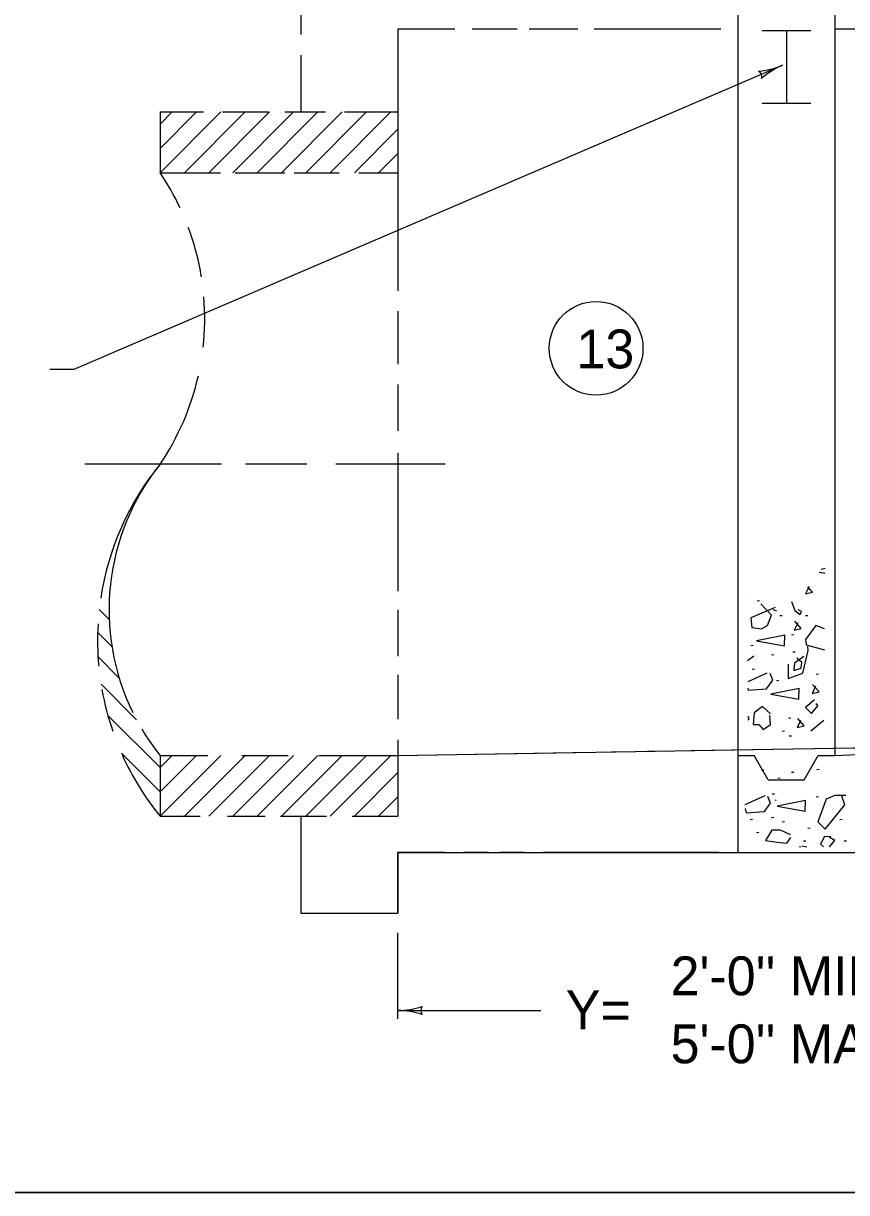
# Model space of a CAD drawing. Extents: x 1007 to 1035.5, y 1000.5 to 1021.5.
# Drawn here: x 1021.01 to 1025.25, y 1000.5 to 1006.52 of the extents above; entities that cross this region are included whole.
import ezdxf

# ---------------------------------------------------------------- set-up
doc = ezdxf.new("R2010")
doc.units = 0
for name, color, linetype in [('Level 1', 7, 'Continuous'), ('Level 10', 7, 'Continuous'), ('Level 11', 7, 'Continuous')]:
    doc.layers.add(name, color=color, linetype=linetype)

msp = doc.modelspace()

# ---------------------------------------------------------------- linework, layer by layer
at = {"layer": 'Level 1'}
for p, q in [((1024.687, 1009.8468), (1024.687, 1002.2502)), ((1025.187, 1009.6906), (1025.187, 1002.7502)), ((1022.437, 1006.7073), (1022.437, 1006.4612)), ((1022.937, 1006.4898), (1023.2308, 1006.4898)), ((1022.937, 1006.4898), (1022.937, 1005.1427)), ((1023.3187, 1006.4898), (1023.5517, 1006.4898)), ((1023.6132, 1006.4898), (1023.8637, 1006.4898)), ((1023.9472, 1006.4898), (1024.5998, 1006.4898)), ((1024.812, 1006.4823), (1025.062, 1006.4823)), ((1024.937, 1006.4823), (1024.937, 1006.1073)), ((1025.187, 1006.4898), (1026.687, 1006.4898)), ((1022.437, 1006.3557), (1022.437, 1006.0627)), ((1021.2705, 1004.7383), (1024.9162, 1006.3028)), ((1024.812, 1006.1073), (1025.062, 1006.1073)), ((1021.7128, 1006.0627), (1021.7128, 1005.7502)), ((1021.7128, 1006.0627), (1021.9365, 1006.0627)), ((1021.7128, 1005.7502), (1022.0253, 1006.0627)), ((1021.7128, 1006.0002), (1021.7753, 1006.0627)), ((1021.7128, 1005.8752), (1021.9003, 1006.0627)), ((1021.8378, 1005.7502), (1022.1503, 1006.0627)), ((1021.9628, 1005.7502), (1022.2753, 1006.0627)), ((1022.0332, 1006.0627), (1022.2705, 1006.0627)), ((1022.0878, 1005.7502), (1022.4003, 1006.0627)), ((1022.2128, 1005.7502), (1022.5253, 1006.0627)), ((1022.3378, 1005.7502), (1022.6503, 1006.0627)), ((1022.354, 1006.0627), (1022.565, 1006.0627)), ((1022.4628, 1005.7502), (1022.7753, 1006.0627)), ((1022.5878, 1005.7502), (1022.9003, 1006.0627)), ((1022.6617, 1006.0627), (1022.9372, 1006.0627)), ((1022.7128, 1005.7502), (1022.937, 1005.9743)), ((1022.8378, 1005.7502), (1022.937, 1005.8493)), ((1021.7128, 1005.7502), (1022.0245, 1005.7502)), ((1022.0992, 1005.7502), (1022.354, 1005.7502)), ((1022.4023, 1005.7502), (1022.6353, 1005.7502)), ((1022.7363, 1005.7502), (1022.9372, 1005.7502)), ((1022.937, 1005.0373), (1022.937, 1004.7648)), ((1021.1455, 1004.7383), (1021.2705, 1004.7383)), ((1022.937, 1004.6593), (1022.937, 1004.422)), ((1022.937, 1004.3077), (1022.937, 1003.5958)), ((1022.0288, 1004.2502), (1021.3252, 1004.2502)), ((1022.4683, 1004.2502), (1022.1518, 1004.2502)), ((1023.1802, 1004.2502), (1022.6177, 1004.2502)), ((1021.4508, 1003.4497), (1021.3993, 1003.5012)), ((1022.937, 1003.4991), (1022.937, 1003.2618)), ((1021.4648, 1003.3107), (1021.3912, 1003.3843)), ((1021.5025, 1003.1481), (1021.3933, 1003.2572)), ((1022.937, 1003.1651), (1022.937, 1002.9366)), ((1021.5917, 1002.9338), (1021.4087, 1003.1168)), ((1021.7128, 1002.6877), (1021.4438, 1002.9566)), ((1022.937, 1002.8311), (1022.937, 1002.4377)), ((1022.937, 1002.7502), (1026.687, 1002.8127)), ((1025.187, 1002.7502), (1026.687, 1002.8127)), ((1021.7128, 1002.5627), (1021.5142, 1002.7613)), ((1021.7128, 1002.7502), (1021.7128, 1002.4377)), ((1021.7128, 1002.7502), (1021.9585, 1002.7502)), ((1021.7128, 1002.4377), (1022.0253, 1002.7502)), ((1021.7128, 1002.6877), (1021.7753, 1002.7502)), ((1021.7128, 1002.5627), (1021.9003, 1002.7502)), ((1021.8378, 1002.4377), (1022.1503, 1002.7502)), ((1021.9628, 1002.4377), (1022.2753, 1002.7502)), ((1022.0878, 1002.4377), (1022.4003, 1002.7502)), ((1022.1343, 1002.7502), (1022.3717, 1002.7502)), ((1022.2128, 1002.4377), (1022.5253, 1002.7502)), ((1022.3378, 1002.4377), (1022.6503, 1002.7502)), ((1022.4628, 1002.4377), (1022.7753, 1002.7502)), ((1022.5298, 1002.7502), (1022.937, 1002.7502)), ((1022.5878, 1002.4377), (1022.9003, 1002.7502)), ((1024.687, 1002.7502), (1024.688, 1002.7502)), ((1024.688, 1002.7502), (1024.7703, 1002.7502)), ((1024.8425, 1002.6252), (1024.7703, 1002.7502)), ((1025.0287, 1002.6252), (1025.101, 1002.7502)), ((1025.101, 1002.7502), (1025.187, 1002.7502)), ((1022.7128, 1002.4377), (1022.937, 1002.6618)), ((1024.8425, 1002.6252), (1025.0287, 1002.6252)), ((1022.8378, 1002.4377), (1022.937, 1002.5368)), ((1021.7128, 1002.4377), (1021.919, 1002.4377)), ((1022.0595, 1002.4377), (1022.253, 1002.4377)), ((1022.332, 1002.4377), (1022.5693, 1002.4377)), ((1022.437, 1002.4377), (1022.437, 1002.0626)), ((1022.7012, 1002.4377), (1022.937, 1002.4377)), ((1022.937, 1002.2502), (1024.687, 1002.2502)), ((1022.937, 1002.2502), (1022.937, 1001.9377)), ((1022.937, 1002.2502), (1024.687, 1002.2502)), ((1024.687, 1002.2502), (1026.687, 1002.2502)), ((1022.437, 1002.0042), (1022.437, 1001.9377)), ((1022.437, 1001.9377), (1022.4687, 1001.9377)), ((1022.5072, 1001.9377), (1022.5887, 1001.9377)), ((1022.6395, 1001.9377), (1022.937, 1001.9377)), ((1022.937, 1001.395), (1022.937, 1001.8378)), ((1022.937, 1001.4377), (1023.6725, 1001.4377))]:
    msp.add_line(p, q, dxfattribs=at)
for points in [[(1025.1055, 1003.6945), (1025.1365, 1003.689)], [(1025.1367, 1003.7119), (1025.1153, 1003.7075)], [(1025.054, 1003.6198), (1025.036, 1003.5825)], [(1025.072, 1003.5914), (1025.0478, 1003.6188)], [(1024.7323, 1003.5906), (1024.732, 1003.5905)], [(1025.036, 1003.5825), (1025.072, 1003.5914)], [(1024.8792, 1003.5123), (1024.7538, 1003.4585), (1024.7597, 1003.4092), (1024.809, 1003.4018), (1024.8388, 1003.4197), (1024.8598, 1003.4719), (1024.8045, 1003.5302)], [(1024.7983, 1003.5466), (1024.7863, 1003.5451)], [(1024.8673, 1003.5018), (1024.8852, 1003.4943)], [(1024.9633, 1003.5427), (1024.9808, 1003.4958)], [(1024.9808, 1003.4958), (1025.0077, 1003.4764)], [(1025.0152, 1003.4913), (1024.9972, 1003.5003)], [(1024.9157, 1003.4697), (1024.9037, 1003.4682)], [(1024.9953, 1003.4329), (1024.9775, 1003.3956), (1025.0133, 1003.4045), (1024.9803, 1003.4418)], [(1025.0077, 1003.4764), (1025.0152, 1003.4913)], [(1025.0475, 1003.4697), (1025.0357, 1003.4682)], [(1025.0883, 1003.4197), (1025.036, 1003.3479)], [(1025.1338, 1003.4017), (1025.0883, 1003.4197)], [(1024.7653, 1003.3157), (1024.7533, 1003.3143)], [(1024.9285, 1003.3703), (1024.7837, 1003.3404), (1024.927, 1003.315), (1024.9285, 1003.3718)], [(1024.9743, 1003.3707), (1024.9623, 1003.3692)], [(1025.036, 1003.3479), (1025.039, 1003.3196)], [(1025.039, 1003.3196), (1025.1328, 1003.2936)], [(1024.7363, 1003.2398), (1024.7687, 1003.2628)], [(1024.8717, 1003.2681), (1024.8597, 1003.2666)], [(1024.9465, 1003.221), (1024.9465, 1003.1463), (1025.0212, 1003.1747), (1025.0495, 1003.2912), (1025.0465, 1003.3106)], [(1024.9817, 1003.2828), (1024.9697, 1003.2813)], [(1025.0272, 1003.2598), (1024.9793, 1003.2255), (1024.9748, 1003.1882), (1025.0122, 1003.2001), (1025.0167, 1003.2285), (1024.9913, 1003.2509)], [(1024.7727, 1003.1948), (1024.7607, 1003.1933)], [(1024.8365, 1003.1745), (1024.7378, 1003.1287)], [(1024.835, 1003.0939), (1024.8663, 1003.1372)], [(1024.8663, 1003.1372), (1024.8528, 1003.1716)], [(1024.8973, 1003.1361), (1024.8853, 1003.1346)], [(1025.1025, 1003.1691), (1025.0907, 1003.1676)], [(1024.7382, 1003.0961), (1024.7408, 1003.0864)], [(1024.7408, 1003.0864), (1024.835, 1003.0939)], [(1025.0018, 1003.0954), (1024.857, 1003.0655), (1025.0003, 1003.0402), (1025.0018, 1003.0969)], [(1025.087, 1003.1067), (1025.069, 1003.0693), (1025.1048, 1003.0783), (1025.072, 1003.1157)], [(1025.0808, 1003.0373), (1025.036, 1002.9969), (1025.066, 1002.9656), (1025.0988, 1003.0059), (1025.0898, 1003.0178)], [(1024.7453, 1002.9393), (1024.74, 1002.9529)], [(1024.8553, 1002.9641), (1024.8135, 1003.0029), (1024.7717, 1002.9701), (1024.7657, 1002.9088), (1024.7957, 1002.9103), (1024.818, 1002.8834), (1024.8553, 1002.9088), (1024.8508, 1002.9566)], [(1024.7403, 1002.9322), (1024.7453, 1002.9393)], [(1024.9597, 1002.9418), (1024.9477, 1002.9403)], [(1025.01, 1002.9308), (1024.992, 1002.8934), (1025.028, 1002.9024), (1024.995, 1002.9398)], [(1025.1293, 1002.9297), (1025.063, 1002.876)], [(1024.9267, 1002.8759), (1024.9147, 1002.8744)], [(1024.9633, 1002.8503), (1024.9513, 1002.8488)], [(1024.0368, 1002.7685), (1024.1618, 1002.7706)], [(1024.2218, 1002.7716), (1024.3468, 1002.7737)], [(1024.4468, 1002.7753), (1026.4465, 1002.8087)], [(1022.937, 1002.7502), (1023.9368, 1002.7668)], [(1024.8203, 1002.6743), (1024.8083, 1002.6728)], [(1024.9743, 1002.6633), (1024.9623, 1002.6618)], [(1025.1062, 1002.678), (1025.0943, 1002.6765)], [(1024.9047, 1002.634), (1024.8927, 1002.6325)], [(1024.8255, 1002.5426), (1024.7237, 1002.4953)], [(1024.8553, 1002.5053), (1024.8418, 1002.5396)], [(1024.8753, 1002.5518), (1024.8633, 1002.5503)], [(1025.1025, 1002.5372), (1025.0907, 1002.5357)], [(1025.2422, 1002.5449), (1025.187, 1002.5434), (1025.1407, 1002.5255), (1025.0988, 1002.409), (1025.1362, 1002.3702), (1025.2377, 1002.4956), (1025.2198, 1002.5464)], [(1024.7238, 1002.4768), (1024.7298, 1002.4544)], [(1024.824, 1002.4619), (1024.8553, 1002.5053)], [(1024.8837, 1002.518), (1024.8777, 1002.521)], [(1025.0348, 1002.5184), (1024.89, 1002.4886), (1025.0333, 1002.4632), (1025.0348, 1002.5199)], [(1022.437, 1002.4377), (1022.437, 1001.9377), (1022.937, 1001.9377), (1022.937, 1002.2502), (1024.687, 1002.2502)], [(1024.7298, 1002.4544), (1024.824, 1002.4619)], [(1024.7617, 1002.4198), (1024.7497, 1002.4183)], [(1024.8717, 1002.4308), (1024.8597, 1002.4293)], [(1025.2235, 1002.4198), (1025.2115, 1002.4183)], [(1024.7947, 1002.3539), (1024.7827, 1002.3524)], [(1024.9583, 1002.3418), (1024.9062, 1002.3657), (1024.8613, 1002.3657), (1024.83, 1002.3119), (1024.8897, 1002.3044), (1024.939, 1002.2984), (1024.9598, 1002.3283)], [(1024.9267, 1002.4089), (1024.9147, 1002.4074)], [(1025.0585, 1002.3759), (1025.0467, 1002.3744)], [(1025.0365, 1002.3099), (1025.0247, 1002.3084)], [(1025.1332, 1002.3328), (1025.1122, 1002.294)], [(1025.1122, 1002.294), (1025.128, 1002.2797)], [(1025.166, 1002.3313), (1025.1332, 1002.3328)], [(1025.187, 1002.3119), (1025.157, 1002.3298)], [(1025.159, 1002.2799), (1025.187, 1002.3119)], [(1025.2455, 1002.3099), (1025.2335, 1002.3084)], [(1023.177, 1002.2502), (1022.937, 1002.2502)], [(1023.402, 1002.2502), (1023.277, 1002.2502)], [(1023.587, 1002.2502), (1023.462, 1002.2502)], [(1024.5867, 1002.2502), (1023.687, 1002.2502)], [(1024.037, 1002.2502), (1024.162, 1002.2502)], [(1025.0112, 1002.2788), (1025.0047, 1002.2805)], [(1025.0047, 1002.2805), (1025.005, 1002.2788)], [(1025.0417, 1002.279), (1025.0167, 1002.2835)]]:
    msp.add_lwpolyline(points, dxfattribs=at)
msp.add_circle((1023.9572, 1004.846), 0.2413, dxfattribs=at)
for centre, radius, start, end in [((1024.762, 1006.6621), 0.3909, 274.57277, 293.2195), ((1024.7796, 1006.2442), 0.0313, 342.00021, 64.11691), ((1025.0704, 1005.9436), 0.3909, 113.22561, 131.8944), ((1025.0704, 1005.9436), 0.3909, 113.21339, 113.22561), ((1020.6042, 1005.0002), 1.3385, 25.1238, 34.07943), ((1020.6042, 1005.0002), 1.3385, 9.16552, 20.48926), ((1020.6042, 1005.0002), 1.3385, 353.61978, 4.74982), ((1020.6042, 1005.0002), 1.3385, 325.92056, 347.26617), ((1022.8264, 1003.3439), 1.4358, 140.86171, 171.33433), ((1022.6503, 1003.5002), 1.2006, 141.34083, 206.1059), ((1022.8264, 1003.3439), 1.4358, 176.62662, 185.35549), ((1022.8264, 1003.3439), 1.4358, 190.22086, 199.02222), ((1022.6503, 1003.5002), 1.2006, 210.71703, 218.65916), ((1022.8264, 1003.3439), 1.4358, 204.21419, 219.13829), ((1022.937, 1001.8286), 0.3909, 270, 288.66878), ((1023.0856, 1001.4376), 0.0313, 138.7746, 220.89129), ((1022.937, 1001.8286), 0.3909, 269.98778, 270), ((1022.937, 1001.0467), 0.3909, 71.34716, 89.99389)]:
    msp.add_arc(centre, radius, start, end, dxfattribs=at)
at = {"layer": 'Level 10'}
msp.add_line((1035.5, 1000.5), (1007, 1000.5), dxfattribs=at)
at = {"layer": 'Level 11'}
msp.add_lwpolyline([(1007, 1000.5), (1035.5, 1000.5), (1035.5, 1021.5), (1007, 1021.5)], close=True, dxfattribs=at)

# ---------------------------------------------------------------- texts
at = {"layer": 'Level 1'}
for s, p in [('13', (1023.8562, 1004.7428)), ("2'-0'' MIN.", (1024.3408, 1001.5159)), ('Y=', (1023.801, 1001.3409)), ("5'-0'' MAX.", (1024.3408, 1001.1659))]:
    msp.add_text(s, height=0.2, dxfattribs=at).set_placement(p)

doc.saveas('drawing.dxf')
